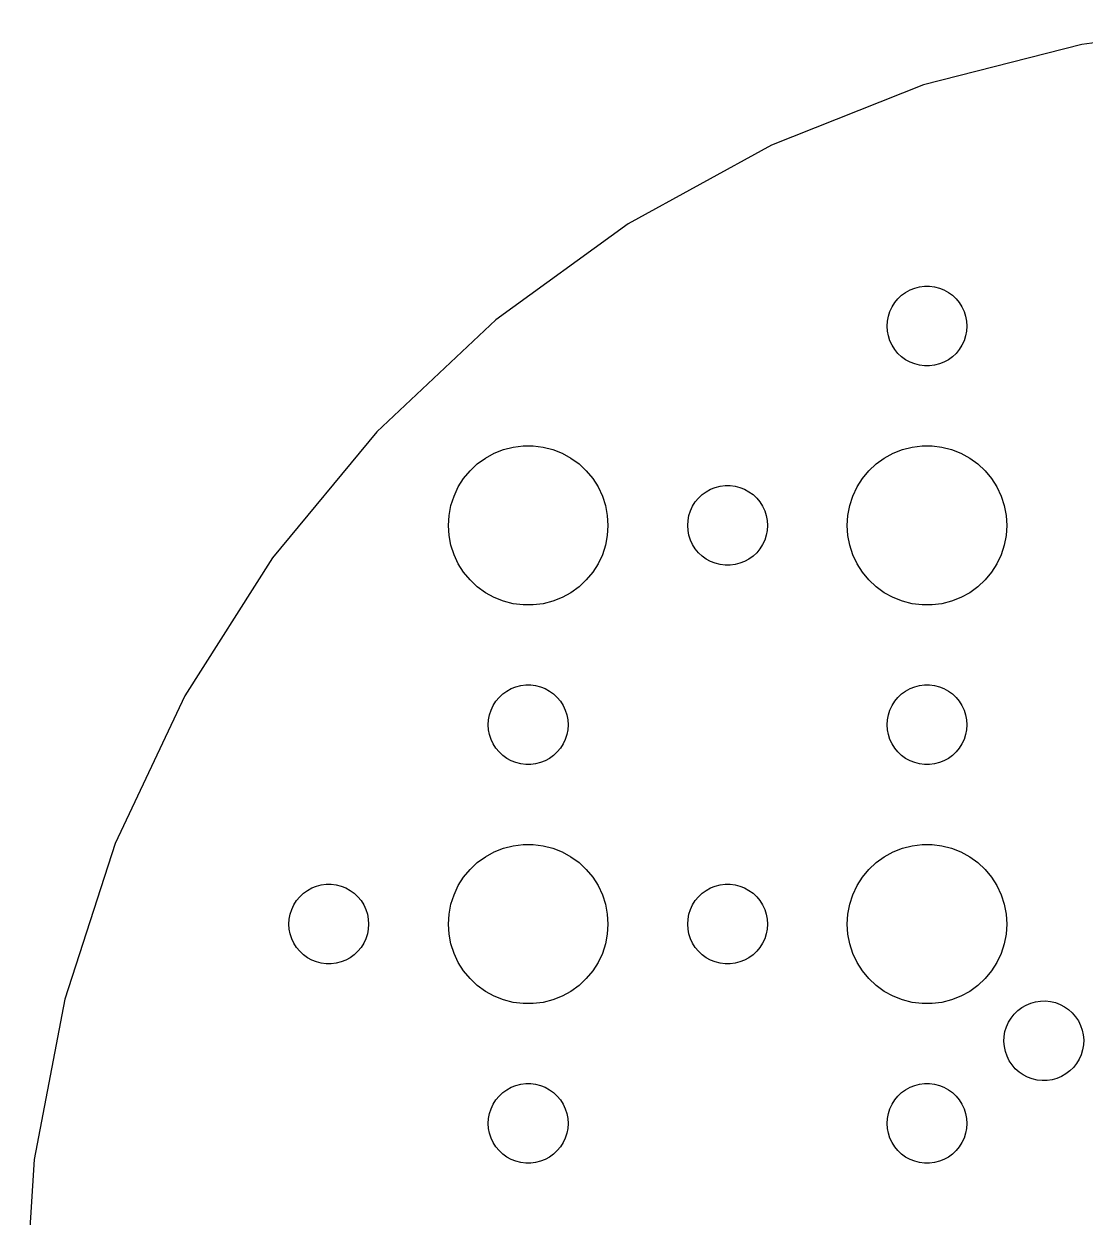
# Model space of a CAD drawing. Header units: metres. Extents: x -52 to 52, y -52 to 272.
# Drawn here: x -48.97 to -9.05, y 113.97 to 158.87 of the extents above; entities that cross this region are included whole.
import ezdxf

# ---------------------------------------------------------------- set-up
doc = ezdxf.new("R2010")
doc.units = ezdxf.units.M

msp = doc.modelspace()

# ---------------------------------------------------------------- linework, layer by layer
for p, q in [((-3.07462, 158.87), (-9.17535, 158.099)), ((-9.17535, 158.099), (-15.1314, 156.57)), ((-15.1314, 156.57), (-20.8488, 154.306)), ((-20.8488, 154.306), (-26.2374, 151.344)), ((-26.2374, 151.344), (-31.2123, 147.729)), ((-16.0934, 148.527), (-15.9561, 148.656)), ((-15.9561, 148.656), (-15.8037, 148.766)), ((-15.8037, 148.766), (-15.6387, 148.857)), ((-15.6387, 148.857), (-15.4635, 148.927)), ((-15.4635, 148.927), (-15.2811, 148.973)), ((-15.2811, 148.973), (-15.0942, 148.997)), ((-15.0942, 148.997), (-14.9058, 148.997)), ((-14.9058, 148.997), (-14.7189, 148.973)), ((-14.7189, 148.973), (-14.5365, 148.927)), ((-14.5365, 148.927), (-14.3613, 148.857)), ((-14.3613, 148.857), (-14.1963, 148.766)), ((-14.1963, 148.766), (-14.0439, 148.656)), ((-14.0439, 148.656), (-13.9065, 148.527)), ((-16.3947, 148.052), (-16.3145, 148.223)), ((-16.3145, 148.223), (-16.2135, 148.382)), ((-16.2135, 148.382), (-16.0934, 148.527)), ((-13.9065, 148.527), (-13.7865, 148.382)), ((-13.7865, 148.382), (-13.6855, 148.223)), ((-13.6855, 148.223), (-13.6053, 148.052)), ((-31.2123, 147.729), (-35.6949, 143.52)), ((-16.4882, 147.688), (-16.4529, 147.873)), ((-16.4529, 147.873), (-16.3947, 148.052)), ((-13.6053, 148.052), (-13.5471, 147.873)), ((-13.5471, 147.873), (-13.5118, 147.688)), ((-16.5, 147.5), (-16.4882, 147.688)), ((-16.4882, 147.312), (-16.5, 147.5)), ((-16.4529, 147.127), (-16.4882, 147.312)), ((-13.5118, 147.312), (-13.5471, 147.127)), ((-13.5118, 147.688), (-13.5, 147.5)), ((-13.5, 147.5), (-13.5118, 147.312)), ((-16.3947, 146.948), (-16.4529, 147.127)), ((-16.3145, 146.777), (-16.3947, 146.948)), ((-13.6053, 146.948), (-13.6855, 146.777)), ((-13.5471, 147.127), (-13.6053, 146.948)), ((-16.2135, 146.618), (-16.3145, 146.777)), ((-16.0934, 146.473), (-16.2135, 146.618)), ((-15.9561, 146.344), (-16.0934, 146.473)), ((-13.9065, 146.473), (-14.0439, 146.344)), ((-13.7865, 146.618), (-13.9065, 146.473)), ((-13.6855, 146.777), (-13.7865, 146.618)), ((-15.8037, 146.234), (-15.9561, 146.344)), ((-15.6387, 146.143), (-15.8037, 146.234)), ((-15.4635, 146.073), (-15.6387, 146.143)), ((-15.2811, 146.027), (-15.4635, 146.073)), ((-15.0942, 146.003), (-15.2811, 146.027)), ((-14.9058, 146.003), (-15.0942, 146.003)), ((-14.7189, 146.027), (-14.9058, 146.003)), ((-14.5365, 146.073), (-14.7189, 146.027)), ((-14.3613, 146.143), (-14.5365, 146.073)), ((-14.1963, 146.234), (-14.3613, 146.143)), ((-14.0439, 146.344), (-14.1963, 146.234)), ((-35.6949, 143.52), (-39.6146, 138.782)), ((-31.2773, 142.714), (-30.927, 142.853)), ((-30.927, 142.853), (-30.5621, 142.947)), ((-30.5621, 142.947), (-30.1884, 142.994)), ((-30.1884, 142.994), (-29.8116, 142.994)), ((-29.8116, 142.994), (-29.4379, 142.947)), ((-29.4379, 142.947), (-29.0729, 142.853)), ((-29.0729, 142.853), (-28.7227, 142.714)), ((-16.2773, 142.714), (-15.927, 142.853)), ((-15.927, 142.853), (-15.5621, 142.947)), ((-15.5621, 142.947), (-15.1884, 142.994)), ((-15.1884, 142.994), (-14.8116, 142.994)), ((-14.8116, 142.994), (-14.4379, 142.947)), ((-14.4379, 142.947), (-14.0729, 142.853)), ((-14.0729, 142.853), (-13.7227, 142.714)), ((-31.9123, 142.312), (-31.6075, 142.533)), ((-31.6075, 142.533), (-31.2773, 142.714)), ((-28.7227, 142.714), (-28.3925, 142.533)), ((-28.3925, 142.533), (-28.0877, 142.312)), ((-16.9123, 142.312), (-16.6075, 142.533)), ((-16.6075, 142.533), (-16.2773, 142.714)), ((-13.7227, 142.714), (-13.3925, 142.533)), ((-13.3925, 142.533), (-13.0877, 142.312)), ((-32.427, 141.763), (-32.1869, 142.054)), ((-32.1869, 142.054), (-31.9123, 142.312)), ((-28.0877, 142.312), (-27.8131, 142.054)), ((-27.8131, 142.054), (-27.5729, 141.763)), ((-17.427, 141.763), (-17.1869, 142.054)), ((-17.1869, 142.054), (-16.9123, 142.312)), ((-13.0877, 142.312), (-12.8131, 142.054)), ((-12.8131, 142.054), (-12.5729, 141.763)), ((-32.7893, 141.104), (-32.6289, 141.445)), ((-32.6289, 141.445), (-32.427, 141.763)), ((-27.5729, 141.763), (-27.3711, 141.445)), ((-27.3711, 141.445), (-27.2107, 141.104)), ((-22.9635, 141.427), (-22.7811, 141.473)), ((-22.7811, 141.473), (-22.5942, 141.497)), ((-22.5942, 141.497), (-22.4058, 141.497)), ((-22.4058, 141.497), (-22.2189, 141.473)), ((-22.2189, 141.473), (-22.0365, 141.427)), ((-17.7893, 141.104), (-17.6289, 141.445)), ((-17.6289, 141.445), (-17.427, 141.763)), ((-12.5729, 141.763), (-12.3711, 141.445)), ((-12.3711, 141.445), (-12.2107, 141.104)), ((-32.9057, 140.746), (-32.7893, 141.104)), ((-27.2107, 141.104), (-27.0942, 140.746)), ((-23.7135, 140.882), (-23.5934, 141.027)), ((-23.5934, 141.027), (-23.4561, 141.156)), ((-23.4561, 141.156), (-23.3037, 141.266)), ((-23.3037, 141.266), (-23.1387, 141.357)), ((-23.1387, 141.357), (-22.9635, 141.427)), ((-22.0365, 141.427), (-21.8613, 141.357)), ((-21.8613, 141.357), (-21.6963, 141.266)), ((-21.6963, 141.266), (-21.5439, 141.156)), ((-21.5439, 141.156), (-21.4065, 141.027)), ((-21.4065, 141.027), (-21.2865, 140.882)), ((-17.9057, 140.746), (-17.7893, 141.104)), ((-12.2107, 141.104), (-12.0942, 140.746)), ((-32.9763, 140.376), (-32.9057, 140.746)), ((-27.0942, 140.746), (-27.0237, 140.376)), ((-23.9529, 140.373), (-23.8947, 140.552)), ((-23.8947, 140.552), (-23.8145, 140.723)), ((-23.8145, 140.723), (-23.7135, 140.882)), ((-21.2865, 140.882), (-21.1855, 140.723)), ((-21.1855, 140.723), (-21.1053, 140.552)), ((-21.1053, 140.552), (-21.0471, 140.373)), ((-17.9763, 140.376), (-17.9057, 140.746)), ((-12.0942, 140.746), (-12.0237, 140.376)), ((-33, 140), (-32.9763, 140.376)), ((-27.0237, 140.376), (-27, 140)), ((-24, 140), (-23.9882, 140.188)), ((-23.9882, 140.188), (-23.9529, 140.373)), ((-21.0471, 140.373), (-21.0118, 140.188)), ((-21.0118, 140.188), (-21, 140)), ((-18, 140), (-17.9763, 140.376)), ((-12.0237, 140.376), (-12, 140)), ((-32.9763, 139.624), (-33, 140)), ((-27, 140), (-27.0237, 139.624)), ((-23.9882, 139.812), (-24, 140)), ((-23.9529, 139.627), (-23.9882, 139.812)), ((-21.0118, 139.812), (-21.0471, 139.627)), ((-21, 140), (-21.0118, 139.812)), ((-17.9763, 139.624), (-18, 140)), ((-12, 140), (-12.0237, 139.624)), ((-32.9057, 139.254), (-32.9763, 139.624)), ((-32.7893, 138.896), (-32.9057, 139.254)), ((-27.0942, 139.254), (-27.2107, 138.896)), ((-27.0237, 139.624), (-27.0942, 139.254)), ((-23.8947, 139.448), (-23.9529, 139.627)), ((-23.8145, 139.277), (-23.8947, 139.448)), ((-23.7135, 139.118), (-23.8145, 139.277)), ((-21.1855, 139.277), (-21.2865, 139.118)), ((-21.1053, 139.448), (-21.1855, 139.277)), ((-21.0471, 139.627), (-21.1053, 139.448)), ((-17.9057, 139.254), (-17.9763, 139.624)), ((-17.7893, 138.896), (-17.9057, 139.254)), ((-12.0942, 139.254), (-12.2107, 138.896)), ((-12.0237, 139.624), (-12.0942, 139.254)), ((-39.6146, 138.782), (-42.9095, 133.59)), ((-32.6289, 138.555), (-32.7893, 138.896)), ((-27.2107, 138.896), (-27.3711, 138.555)), ((-23.5934, 138.973), (-23.7135, 139.118)), ((-23.4561, 138.844), (-23.5934, 138.973)), ((-23.3037, 138.734), (-23.4561, 138.844)), ((-21.5439, 138.844), (-21.6963, 138.734)), ((-21.4065, 138.973), (-21.5439, 138.844)), ((-21.2865, 139.118), (-21.4065, 138.973)), ((-17.6289, 138.555), (-17.7893, 138.896)), ((-12.2107, 138.896), (-12.3711, 138.555)), ((-32.427, 138.237), (-32.6289, 138.555)), ((-27.3711, 138.555), (-27.5729, 138.237)), ((-23.1387, 138.643), (-23.3037, 138.734)), ((-22.9635, 138.573), (-23.1387, 138.643)), ((-22.7811, 138.527), (-22.9635, 138.573)), ((-22.5942, 138.503), (-22.7811, 138.527)), ((-22.4058, 138.503), (-22.5942, 138.503)), ((-22.2189, 138.527), (-22.4058, 138.503)), ((-22.0365, 138.573), (-22.2189, 138.527)), ((-21.8613, 138.643), (-22.0365, 138.573)), ((-21.6963, 138.734), (-21.8613, 138.643)), ((-17.427, 138.237), (-17.6289, 138.555)), ((-12.3711, 138.555), (-12.5729, 138.237)), ((-32.1869, 137.946), (-32.427, 138.237)), ((-31.9123, 137.688), (-32.1869, 137.946)), ((-27.8131, 137.946), (-28.0877, 137.688)), ((-27.5729, 138.237), (-27.8131, 137.946)), ((-17.1869, 137.946), (-17.427, 138.237)), ((-16.9123, 137.688), (-17.1869, 137.946)), ((-12.8131, 137.946), (-13.0877, 137.688)), ((-12.5729, 138.237), (-12.8131, 137.946)), ((-31.6075, 137.467), (-31.9123, 137.688)), ((-31.2773, 137.286), (-31.6075, 137.467)), ((-28.3925, 137.467), (-28.7227, 137.286)), ((-28.0877, 137.688), (-28.3925, 137.467)), ((-16.6075, 137.467), (-16.9123, 137.688)), ((-16.2773, 137.286), (-16.6075, 137.467)), ((-13.3925, 137.467), (-13.7227, 137.286)), ((-13.0877, 137.688), (-13.3925, 137.467)), ((-30.927, 137.147), (-31.2773, 137.286)), ((-30.5621, 137.053), (-30.927, 137.147)), ((-30.1884, 137.006), (-30.5621, 137.053)), ((-29.8116, 137.006), (-30.1884, 137.006)), ((-29.4379, 137.053), (-29.8116, 137.006)), ((-29.0729, 137.147), (-29.4379, 137.053)), ((-28.7227, 137.286), (-29.0729, 137.147)), ((-15.927, 137.147), (-16.2773, 137.286)), ((-15.5621, 137.053), (-15.927, 137.147)), ((-15.1884, 137.006), (-15.5621, 137.053)), ((-14.8116, 137.006), (-15.1884, 137.006)), ((-14.4379, 137.053), (-14.8116, 137.006)), ((-14.0729, 137.147), (-14.4379, 137.053)), ((-13.7227, 137.286), (-14.0729, 137.147)), ((-30.8037, 133.766), (-30.6387, 133.857)), ((-30.6387, 133.857), (-30.4635, 133.927)), ((-30.4635, 133.927), (-30.2811, 133.973)), ((-30.2811, 133.973), (-30.0942, 133.997)), ((-30.0942, 133.997), (-29.9058, 133.997)), ((-29.9058, 133.997), (-29.7189, 133.973)), ((-29.7189, 133.973), (-29.5365, 133.927)), ((-29.5365, 133.927), (-29.3613, 133.857)), ((-29.3613, 133.857), (-29.1963, 133.766)), ((-15.8037, 133.766), (-15.6387, 133.857)), ((-15.6387, 133.857), (-15.4635, 133.927)), ((-15.4635, 133.927), (-15.2811, 133.973)), ((-15.2811, 133.973), (-15.0942, 133.997)), ((-15.0942, 133.997), (-14.9058, 133.997)), ((-14.9058, 133.997), (-14.7189, 133.973)), ((-14.7189, 133.973), (-14.5365, 133.927)), ((-14.5365, 133.927), (-14.3613, 133.857)), ((-14.3613, 133.857), (-14.1963, 133.766)), ((-42.9095, 133.59), (-45.5277, 128.026)), ((-31.3145, 133.223), (-31.2135, 133.382)), ((-31.2135, 133.382), (-31.0934, 133.527)), ((-31.0934, 133.527), (-30.9561, 133.656)), ((-30.9561, 133.656), (-30.8037, 133.766)), ((-29.1963, 133.766), (-29.0439, 133.656)), ((-29.0439, 133.656), (-28.9065, 133.527)), ((-28.9065, 133.527), (-28.7865, 133.382)), ((-28.7865, 133.382), (-28.6855, 133.223)), ((-16.3145, 133.223), (-16.2135, 133.382)), ((-16.2135, 133.382), (-16.0934, 133.527)), ((-16.0934, 133.527), (-15.9561, 133.656)), ((-15.9561, 133.656), (-15.8037, 133.766)), ((-14.1963, 133.766), (-14.0439, 133.656)), ((-14.0439, 133.656), (-13.9065, 133.527)), ((-13.9065, 133.527), (-13.7865, 133.382)), ((-13.7865, 133.382), (-13.6855, 133.223)), ((-31.4529, 132.873), (-31.3947, 133.052)), ((-31.3947, 133.052), (-31.3145, 133.223)), ((-28.6855, 133.223), (-28.6053, 133.052)), ((-28.6053, 133.052), (-28.5471, 132.873)), ((-16.4529, 132.873), (-16.3947, 133.052)), ((-16.3947, 133.052), (-16.3145, 133.223)), ((-13.6855, 133.223), (-13.6053, 133.052)), ((-13.6053, 133.052), (-13.5471, 132.873)), ((-31.5, 132.5), (-31.4882, 132.688)), ((-31.4882, 132.312), (-31.5, 132.5)), ((-31.4882, 132.688), (-31.4529, 132.873)), ((-28.5471, 132.873), (-28.5118, 132.688)), ((-28.5118, 132.688), (-28.5, 132.5)), ((-28.5, 132.5), (-28.5118, 132.312)), ((-16.5, 132.5), (-16.4882, 132.688)), ((-16.4882, 132.312), (-16.5, 132.5)), ((-16.4882, 132.688), (-16.4529, 132.873)), ((-13.5471, 132.873), (-13.5118, 132.688)), ((-13.5118, 132.688), (-13.5, 132.5)), ((-13.5, 132.5), (-13.5118, 132.312)), ((-31.4529, 132.127), (-31.4882, 132.312)), ((-31.3947, 131.948), (-31.4529, 132.127)), ((-28.5471, 132.127), (-28.6053, 131.948)), ((-28.5118, 132.312), (-28.5471, 132.127)), ((-16.4529, 132.127), (-16.4882, 132.312)), ((-16.3947, 131.948), (-16.4529, 132.127)), ((-13.5471, 132.127), (-13.6053, 131.948)), ((-13.5118, 132.312), (-13.5471, 132.127)), ((-31.3145, 131.777), (-31.3947, 131.948)), ((-31.2135, 131.618), (-31.3145, 131.777)), ((-31.0934, 131.473), (-31.2135, 131.618)), ((-28.7865, 131.618), (-28.9065, 131.473)), ((-28.6855, 131.777), (-28.7865, 131.618)), ((-28.6053, 131.948), (-28.6855, 131.777)), ((-16.3145, 131.777), (-16.3947, 131.948)), ((-16.2135, 131.618), (-16.3145, 131.777)), ((-16.0934, 131.473), (-16.2135, 131.618)), ((-13.7865, 131.618), (-13.9065, 131.473)), ((-13.6855, 131.777), (-13.7865, 131.618)), ((-13.6053, 131.948), (-13.6855, 131.777)), ((-30.9561, 131.344), (-31.0934, 131.473)), ((-30.8037, 131.234), (-30.9561, 131.344)), ((-30.6387, 131.143), (-30.8037, 131.234)), ((-30.4635, 131.073), (-30.6387, 131.143)), ((-29.3613, 131.143), (-29.5365, 131.073)), ((-29.1963, 131.234), (-29.3613, 131.143)), ((-29.0439, 131.344), (-29.1963, 131.234)), ((-28.9065, 131.473), (-29.0439, 131.344)), ((-15.9561, 131.344), (-16.0934, 131.473)), ((-15.8037, 131.234), (-15.9561, 131.344)), ((-15.6387, 131.143), (-15.8037, 131.234)), ((-15.4635, 131.073), (-15.6387, 131.143)), ((-14.3613, 131.143), (-14.5365, 131.073)), ((-14.1963, 131.234), (-14.3613, 131.143)), ((-14.0439, 131.344), (-14.1963, 131.234)), ((-13.9065, 131.473), (-14.0439, 131.344)), ((-30.2811, 131.027), (-30.4635, 131.073)), ((-30.0942, 131.003), (-30.2811, 131.027)), ((-29.9058, 131.003), (-30.0942, 131.003)), ((-29.7189, 131.027), (-29.9058, 131.003)), ((-29.5365, 131.073), (-29.7189, 131.027)), ((-15.2811, 131.027), (-15.4635, 131.073)), ((-15.0942, 131.003), (-15.2811, 131.027)), ((-14.9058, 131.003), (-15.0942, 131.003)), ((-14.7189, 131.027), (-14.9058, 131.003)), ((-14.5365, 131.073), (-14.7189, 131.027)), ((-45.5277, 128.026), (-47.4279, 122.177)), ((-30.5621, 127.947), (-30.1884, 127.994)), ((-30.1884, 127.994), (-29.8116, 127.994)), ((-29.8116, 127.994), (-29.4379, 127.947)), ((-15.5621, 127.947), (-15.1884, 127.994)), ((-15.1884, 127.994), (-14.8116, 127.994)), ((-14.8116, 127.994), (-14.4379, 127.947)), ((-31.9123, 127.312), (-31.6075, 127.533)), ((-31.6075, 127.533), (-31.2773, 127.714)), ((-31.2773, 127.714), (-30.927, 127.853)), ((-30.927, 127.853), (-30.5621, 127.947)), ((-29.4379, 127.947), (-29.0729, 127.853)), ((-29.0729, 127.853), (-28.7227, 127.714)), ((-28.7227, 127.714), (-28.3925, 127.533)), ((-28.3925, 127.533), (-28.0877, 127.312)), ((-16.9123, 127.312), (-16.6075, 127.533)), ((-16.6075, 127.533), (-16.2773, 127.714)), ((-16.2773, 127.714), (-15.927, 127.853)), ((-15.927, 127.853), (-15.5621, 127.947)), ((-14.4379, 127.947), (-14.0729, 127.853)), ((-14.0729, 127.853), (-13.7227, 127.714)), ((-13.7227, 127.714), (-13.3925, 127.533)), ((-13.3925, 127.533), (-13.0877, 127.312)), ((-32.1869, 127.054), (-31.9123, 127.312)), ((-28.0877, 127.312), (-27.8131, 127.054)), ((-17.1869, 127.054), (-16.9123, 127.312)), ((-13.0877, 127.312), (-12.8131, 127.054)), ((-32.6289, 126.445), (-32.427, 126.763)), ((-32.427, 126.763), (-32.1869, 127.054)), ((-27.8131, 127.054), (-27.5729, 126.763)), ((-27.5729, 126.763), (-27.3711, 126.445)), ((-17.6289, 126.445), (-17.427, 126.763)), ((-17.427, 126.763), (-17.1869, 127.054)), ((-12.8131, 127.054), (-12.5729, 126.763)), ((-12.5729, 126.763), (-12.3711, 126.445)), ((-38.4561, 126.156), (-38.3037, 126.266)), ((-38.3037, 126.266), (-38.1387, 126.357)), ((-38.1387, 126.357), (-37.9635, 126.427)), ((-37.9635, 126.427), (-37.7811, 126.473)), ((-37.7811, 126.473), (-37.5942, 126.497)), ((-37.5942, 126.497), (-37.4058, 126.497)), ((-37.4058, 126.497), (-37.2189, 126.473)), ((-37.2189, 126.473), (-37.0365, 126.427)), ((-37.0365, 126.427), (-36.8613, 126.357)), ((-36.8613, 126.357), (-36.6963, 126.266)), ((-36.6963, 126.266), (-36.5439, 126.156)), ((-32.7893, 126.104), (-32.6289, 126.445)), ((-27.3711, 126.445), (-27.2107, 126.104)), ((-23.4561, 126.156), (-23.3037, 126.266)), ((-23.3037, 126.266), (-23.1387, 126.357)), ((-23.1387, 126.357), (-22.9635, 126.427)), ((-22.9635, 126.427), (-22.7811, 126.473)), ((-22.7811, 126.473), (-22.5942, 126.497)), ((-22.5942, 126.497), (-22.4058, 126.497)), ((-22.4058, 126.497), (-22.2189, 126.473)), ((-22.2189, 126.473), (-22.0365, 126.427)), ((-22.0365, 126.427), (-21.8613, 126.357)), ((-21.8613, 126.357), (-21.6963, 126.266)), ((-21.6963, 126.266), (-21.5439, 126.156)), ((-17.7893, 126.104), (-17.6289, 126.445)), ((-12.3711, 126.445), (-12.2107, 126.104)), ((-38.8947, 125.552), (-38.8145, 125.723)), ((-38.8145, 125.723), (-38.7135, 125.882)), ((-38.7135, 125.882), (-38.5934, 126.027)), ((-38.5934, 126.027), (-38.4561, 126.156)), ((-36.5439, 126.156), (-36.4065, 126.027)), ((-36.4065, 126.027), (-36.2865, 125.882)), ((-36.2865, 125.882), (-36.1855, 125.723)), ((-36.1855, 125.723), (-36.1053, 125.552)), ((-32.9763, 125.376), (-32.9057, 125.746)), ((-32.9057, 125.746), (-32.7893, 126.104)), ((-27.2107, 126.104), (-27.0942, 125.746)), ((-27.0942, 125.746), (-27.0237, 125.376)), ((-23.8947, 125.552), (-23.8145, 125.723)), ((-23.8145, 125.723), (-23.7135, 125.882)), ((-23.7135, 125.882), (-23.5934, 126.027)), ((-23.5934, 126.027), (-23.4561, 126.156)), ((-21.5439, 126.156), (-21.4065, 126.027)), ((-21.4065, 126.027), (-21.2865, 125.882)), ((-21.2865, 125.882), (-21.1855, 125.723)), ((-21.1855, 125.723), (-21.1053, 125.552)), ((-17.9763, 125.376), (-17.9057, 125.746)), ((-17.9057, 125.746), (-17.7893, 126.104)), ((-12.2107, 126.104), (-12.0942, 125.746)), ((-12.0942, 125.746), (-12.0237, 125.376)), ((-38.9882, 125.188), (-38.9529, 125.373)), ((-38.9529, 125.373), (-38.8947, 125.552)), ((-36.1053, 125.552), (-36.0471, 125.373)), ((-36.0471, 125.373), (-36.0118, 125.188)), ((-33, 125), (-32.9763, 125.376)), ((-27.0237, 125.376), (-27, 125)), ((-23.9882, 125.188), (-23.9529, 125.373)), ((-23.9529, 125.373), (-23.8947, 125.552)), ((-21.1053, 125.552), (-21.0471, 125.373)), ((-21.0471, 125.373), (-21.0118, 125.188)), ((-18, 125), (-17.9763, 125.376)), ((-12.0237, 125.376), (-12, 125)), ((-39, 125), (-38.9882, 125.188)), ((-38.9882, 124.812), (-39, 125)), ((-36.0118, 125.188), (-36, 125)), ((-36, 125), (-36.0118, 124.812)), ((-32.9763, 124.624), (-33, 125)), ((-27, 125), (-27.0237, 124.624)), ((-24, 125), (-23.9882, 125.188)), ((-23.9882, 124.812), (-24, 125)), ((-21.0118, 125.188), (-21, 125)), ((-21, 125), (-21.0118, 124.812)), ((-17.9763, 124.624), (-18, 125)), ((-12, 125), (-12.0237, 124.624)), ((-38.9529, 124.627), (-38.9882, 124.812)), ((-38.8947, 124.448), (-38.9529, 124.627)), ((-38.8145, 124.277), (-38.8947, 124.448)), ((-36.1053, 124.448), (-36.1855, 124.277)), ((-36.0471, 124.627), (-36.1053, 124.448)), ((-36.0118, 124.812), (-36.0471, 124.627)), ((-32.9057, 124.254), (-32.9763, 124.624)), ((-27.0237, 124.624), (-27.0942, 124.254)), ((-23.9529, 124.627), (-23.9882, 124.812)), ((-23.8947, 124.448), (-23.9529, 124.627)), ((-23.8145, 124.277), (-23.8947, 124.448)), ((-21.1053, 124.448), (-21.1855, 124.277)), ((-21.0471, 124.627), (-21.1053, 124.448)), ((-21.0118, 124.812), (-21.0471, 124.627)), ((-17.9057, 124.254), (-17.9763, 124.624)), ((-12.0237, 124.624), (-12.0942, 124.254)), ((-38.7135, 124.118), (-38.8145, 124.277)), ((-38.5934, 123.973), (-38.7135, 124.118)), ((-38.4561, 123.844), (-38.5934, 123.973)), ((-36.4065, 123.973), (-36.5439, 123.844)), ((-36.2865, 124.118), (-36.4065, 123.973)), ((-36.1855, 124.277), (-36.2865, 124.118)), ((-32.7893, 123.896), (-32.9057, 124.254)), ((-27.0942, 124.254), (-27.2107, 123.896)), ((-23.7135, 124.118), (-23.8145, 124.277)), ((-23.5934, 123.973), (-23.7135, 124.118)), ((-23.4561, 123.844), (-23.5934, 123.973)), ((-21.4065, 123.973), (-21.5439, 123.844)), ((-21.2865, 124.118), (-21.4065, 123.973)), ((-21.1855, 124.277), (-21.2865, 124.118)), ((-17.7893, 123.896), (-17.9057, 124.254)), ((-12.0942, 124.254), (-12.2107, 123.896)), ((-38.3037, 123.734), (-38.4561, 123.844)), ((-38.1387, 123.643), (-38.3037, 123.734)), ((-37.9635, 123.573), (-38.1387, 123.643)), ((-37.7811, 123.527), (-37.9635, 123.573)), ((-37.5942, 123.503), (-37.7811, 123.527)), ((-37.4058, 123.503), (-37.5942, 123.503)), ((-37.2189, 123.527), (-37.4058, 123.503)), ((-37.0365, 123.573), (-37.2189, 123.527)), ((-36.8613, 123.643), (-37.0365, 123.573)), ((-36.6963, 123.734), (-36.8613, 123.643)), ((-36.5439, 123.844), (-36.6963, 123.734)), ((-32.6289, 123.555), (-32.7893, 123.896)), ((-32.427, 123.237), (-32.6289, 123.555)), ((-27.3711, 123.555), (-27.5729, 123.237)), ((-27.2107, 123.896), (-27.3711, 123.555)), ((-23.3037, 123.734), (-23.4561, 123.844)), ((-23.1387, 123.643), (-23.3037, 123.734)), ((-22.9635, 123.573), (-23.1387, 123.643)), ((-22.7811, 123.527), (-22.9635, 123.573)), ((-22.5942, 123.503), (-22.7811, 123.527)), ((-22.4058, 123.503), (-22.5942, 123.503)), ((-22.2189, 123.527), (-22.4058, 123.503)), ((-22.0365, 123.573), (-22.2189, 123.527)), ((-21.8613, 123.643), (-22.0365, 123.573)), ((-21.6963, 123.734), (-21.8613, 123.643)), ((-21.5439, 123.844), (-21.6963, 123.734)), ((-17.6289, 123.555), (-17.7893, 123.896)), ((-17.427, 123.237), (-17.6289, 123.555)), ((-12.3711, 123.555), (-12.5729, 123.237)), ((-12.2107, 123.896), (-12.3711, 123.555)), ((-32.1869, 122.946), (-32.427, 123.237)), ((-27.5729, 123.237), (-27.8131, 122.946)), ((-17.1869, 122.946), (-17.427, 123.237)), ((-12.5729, 123.237), (-12.8131, 122.946)), ((-31.9123, 122.688), (-32.1869, 122.946)), ((-31.6075, 122.467), (-31.9123, 122.688)), ((-28.0877, 122.688), (-28.3925, 122.467)), ((-27.8131, 122.946), (-28.0877, 122.688)), ((-16.9123, 122.688), (-17.1869, 122.946)), ((-16.6075, 122.467), (-16.9123, 122.688)), ((-13.0877, 122.688), (-13.3925, 122.467)), ((-12.8131, 122.946), (-13.0877, 122.688)), ((-47.4279, 122.177), (-48.5802, 116.137)), ((-31.2773, 122.286), (-31.6075, 122.467)), ((-30.927, 122.147), (-31.2773, 122.286)), ((-30.5621, 122.053), (-30.927, 122.147)), ((-29.0729, 122.147), (-29.4379, 122.053)), ((-28.7227, 122.286), (-29.0729, 122.147)), ((-28.3925, 122.467), (-28.7227, 122.286)), ((-16.2773, 122.286), (-16.6075, 122.467)), ((-15.927, 122.147), (-16.2773, 122.286)), ((-15.5621, 122.053), (-15.927, 122.147)), ((-14.0729, 122.147), (-14.4379, 122.053)), ((-13.7227, 122.286), (-14.0729, 122.147)), ((-13.3925, 122.467), (-13.7227, 122.286)), ((-30.1884, 122.006), (-30.5621, 122.053)), ((-29.8116, 122.006), (-30.1884, 122.006)), ((-29.4379, 122.053), (-29.8116, 122.006)), ((-15.1884, 122.006), (-15.5621, 122.053)), ((-14.8116, 122.006), (-15.1884, 122.006)), ((-14.4379, 122.053), (-14.8116, 122.006)), ((-11.7217, 121.611), (-11.5871, 121.742)), ((-11.5871, 121.742), (-11.4371, 121.856)), ((-11.4371, 121.856), (-11.2739, 121.951)), ((-11.2739, 121.951), (-11.1003, 122.024)), ((-11.1003, 122.024), (-10.9189, 122.074)), ((-10.9189, 122.074), (-10.7325, 122.102)), ((-10.7325, 122.102), (-10.5442, 122.106)), ((-10.5442, 122.106), (-10.3568, 122.086)), ((-10.3568, 122.086), (-10.1734, 122.043)), ((-10.1734, 122.043), (-9.99689, 121.977)), ((-9.99689, 121.977), (-9.82996, 121.89)), ((-9.82996, 121.89), (-9.67528, 121.783)), ((-9.67528, 121.783), (-9.53528, 121.656)), ((-12.0129, 121.13), (-11.9363, 121.302)), ((-11.9363, 121.302), (-11.8387, 121.463)), ((-11.8387, 121.463), (-11.7217, 121.611)), ((-9.53528, 121.656), (-9.4122, 121.514)), ((-9.4122, 121.514), (-9.30795, 121.357)), ((-9.30795, 121.357), (-9.2242, 121.188)), ((-12.0988, 120.764), (-12.0674, 120.95)), ((-12.0674, 120.95), (-12.0129, 121.13)), ((-9.2242, 121.188), (-9.16225, 121.01)), ((-9.16225, 121.01), (-9.12308, 120.826)), ((-9.12308, 120.826), (-9.10732, 120.638)), ((-12.1067, 120.576), (-12.0988, 120.764)), ((-12.0909, 120.388), (-12.1067, 120.576)), ((-12.0517, 120.204), (-12.0909, 120.388)), ((-9.1152, 120.45), (-9.14662, 120.264)), ((-9.10732, 120.638), (-9.1152, 120.45)), ((-11.9898, 120.026), (-12.0517, 120.204)), ((-11.906, 119.857), (-11.9898, 120.026)), ((-9.27768, 119.912), (-9.37527, 119.751)), ((-9.20107, 120.084), (-9.27768, 119.912)), ((-9.14662, 120.264), (-9.20107, 120.084)), ((-11.8018, 119.7), (-11.906, 119.857)), ((-11.6787, 119.557), (-11.8018, 119.7)), ((-11.5387, 119.431), (-11.6787, 119.557)), ((-11.384, 119.324), (-11.5387, 119.431)), ((-9.62686, 119.471), (-9.7769, 119.358)), ((-9.49228, 119.603), (-9.62686, 119.471)), ((-9.37527, 119.751), (-9.49228, 119.603)), ((-30.2811, 118.973), (-30.0942, 118.997)), ((-30.0942, 118.997), (-29.9058, 118.997)), ((-29.9058, 118.997), (-29.7189, 118.973)), ((-15.2811, 118.973), (-15.0942, 118.997)), ((-15.0942, 118.997), (-14.9058, 118.997)), ((-14.9058, 118.997), (-14.7189, 118.973)), ((-11.2171, 119.237), (-11.384, 119.324)), ((-11.0405, 119.171), (-11.2171, 119.237)), ((-10.8571, 119.128), (-11.0405, 119.171)), ((-10.6698, 119.108), (-10.8571, 119.128)), ((-10.4815, 119.112), (-10.6698, 119.108)), ((-10.2951, 119.14), (-10.4815, 119.112)), ((-10.1137, 119.19), (-10.2951, 119.14)), ((-9.94003, 119.263), (-10.1137, 119.19)), ((-9.7769, 119.358), (-9.94003, 119.263)), ((-31.0934, 118.527), (-30.9561, 118.656)), ((-30.9561, 118.656), (-30.8037, 118.766)), ((-30.8037, 118.766), (-30.6387, 118.857)), ((-30.6387, 118.857), (-30.4635, 118.927)), ((-30.4635, 118.927), (-30.2811, 118.973)), ((-29.7189, 118.973), (-29.5365, 118.927)), ((-29.5365, 118.927), (-29.3613, 118.857)), ((-29.3613, 118.857), (-29.1963, 118.766)), ((-29.1963, 118.766), (-29.0439, 118.656)), ((-29.0439, 118.656), (-28.9065, 118.527)), ((-16.0934, 118.527), (-15.9561, 118.656)), ((-15.9561, 118.656), (-15.8037, 118.766)), ((-15.8037, 118.766), (-15.6387, 118.857)), ((-15.6387, 118.857), (-15.4635, 118.927)), ((-15.4635, 118.927), (-15.2811, 118.973)), ((-14.7189, 118.973), (-14.5365, 118.927)), ((-14.5365, 118.927), (-14.3613, 118.857)), ((-14.3613, 118.857), (-14.1963, 118.766)), ((-14.1963, 118.766), (-14.0439, 118.656)), ((-14.0439, 118.656), (-13.9065, 118.527)), ((-31.3947, 118.052), (-31.3145, 118.223)), ((-31.3145, 118.223), (-31.2135, 118.382)), ((-31.2135, 118.382), (-31.0934, 118.527)), ((-28.9065, 118.527), (-28.7865, 118.382)), ((-28.7865, 118.382), (-28.6855, 118.223)), ((-28.6855, 118.223), (-28.6053, 118.052)), ((-16.3947, 118.052), (-16.3145, 118.223)), ((-16.3145, 118.223), (-16.2135, 118.382)), ((-16.2135, 118.382), (-16.0934, 118.527)), ((-13.9065, 118.527), (-13.7865, 118.382)), ((-13.7865, 118.382), (-13.6855, 118.223)), ((-13.6855, 118.223), (-13.6053, 118.052)), ((-31.5, 117.5), (-31.4882, 117.688)), ((-31.4882, 117.688), (-31.4529, 117.873)), ((-31.4529, 117.873), (-31.3947, 118.052)), ((-28.6053, 118.052), (-28.5471, 117.873)), ((-28.5471, 117.873), (-28.5118, 117.688)), ((-28.5118, 117.688), (-28.5, 117.5)), ((-16.5, 117.5), (-16.4882, 117.688)), ((-16.4882, 117.688), (-16.4529, 117.873)), ((-16.4529, 117.873), (-16.3947, 118.052)), ((-13.6053, 118.052), (-13.5471, 117.873)), ((-13.5471, 117.873), (-13.5118, 117.688)), ((-13.5118, 117.688), (-13.5, 117.5)), ((-31.4882, 117.312), (-31.5, 117.5)), ((-31.4529, 117.127), (-31.4882, 117.312)), ((-28.5118, 117.312), (-28.5471, 117.127)), ((-28.5, 117.5), (-28.5118, 117.312)), ((-16.4882, 117.312), (-16.5, 117.5)), ((-16.4529, 117.127), (-16.4882, 117.312)), ((-13.5118, 117.312), (-13.5471, 117.127)), ((-13.5, 117.5), (-13.5118, 117.312)), ((-31.3947, 116.948), (-31.4529, 117.127)), ((-31.3145, 116.777), (-31.3947, 116.948)), ((-31.2135, 116.618), (-31.3145, 116.777)), ((-28.6855, 116.777), (-28.7865, 116.618)), ((-28.6053, 116.948), (-28.6855, 116.777)), ((-28.5471, 117.127), (-28.6053, 116.948)), ((-16.3947, 116.948), (-16.4529, 117.127)), ((-16.3145, 116.777), (-16.3947, 116.948)), ((-16.2135, 116.618), (-16.3145, 116.777)), ((-13.6855, 116.777), (-13.7865, 116.618)), ((-13.6053, 116.948), (-13.6855, 116.777)), ((-13.5471, 117.127), (-13.6053, 116.948)), ((-31.0934, 116.473), (-31.2135, 116.618)), ((-30.9561, 116.344), (-31.0934, 116.473)), ((-30.8037, 116.234), (-30.9561, 116.344)), ((-29.0439, 116.344), (-29.1963, 116.234)), ((-28.9065, 116.473), (-29.0439, 116.344)), ((-28.7865, 116.618), (-28.9065, 116.473)), ((-16.0934, 116.473), (-16.2135, 116.618)), ((-15.9561, 116.344), (-16.0934, 116.473)), ((-15.8037, 116.234), (-15.9561, 116.344)), ((-14.0439, 116.344), (-14.1963, 116.234)), ((-13.9065, 116.473), (-14.0439, 116.344)), ((-13.7865, 116.618), (-13.9065, 116.473)), ((-48.5802, 116.137), (-48.9663, 110)), ((-30.6387, 116.143), (-30.8037, 116.234)), ((-30.4635, 116.073), (-30.6387, 116.143)), ((-30.2811, 116.027), (-30.4635, 116.073)), ((-30.0942, 116.003), (-30.2811, 116.027)), ((-29.9058, 116.003), (-30.0942, 116.003)), ((-29.7189, 116.027), (-29.9058, 116.003)), ((-29.5365, 116.073), (-29.7189, 116.027)), ((-29.3613, 116.143), (-29.5365, 116.073)), ((-29.1963, 116.234), (-29.3613, 116.143)), ((-15.6387, 116.143), (-15.8037, 116.234)), ((-15.4635, 116.073), (-15.6387, 116.143)), ((-15.2811, 116.027), (-15.4635, 116.073)), ((-15.0942, 116.003), (-15.2811, 116.027)), ((-14.9058, 116.003), (-15.0942, 116.003)), ((-14.7189, 116.027), (-14.9058, 116.003)), ((-14.5365, 116.073), (-14.7189, 116.027)), ((-14.3613, 116.143), (-14.5365, 116.073)), ((-14.1963, 116.234), (-14.3613, 116.143))]:
    msp.add_line(p, q)

doc.saveas('drawing.dxf')
